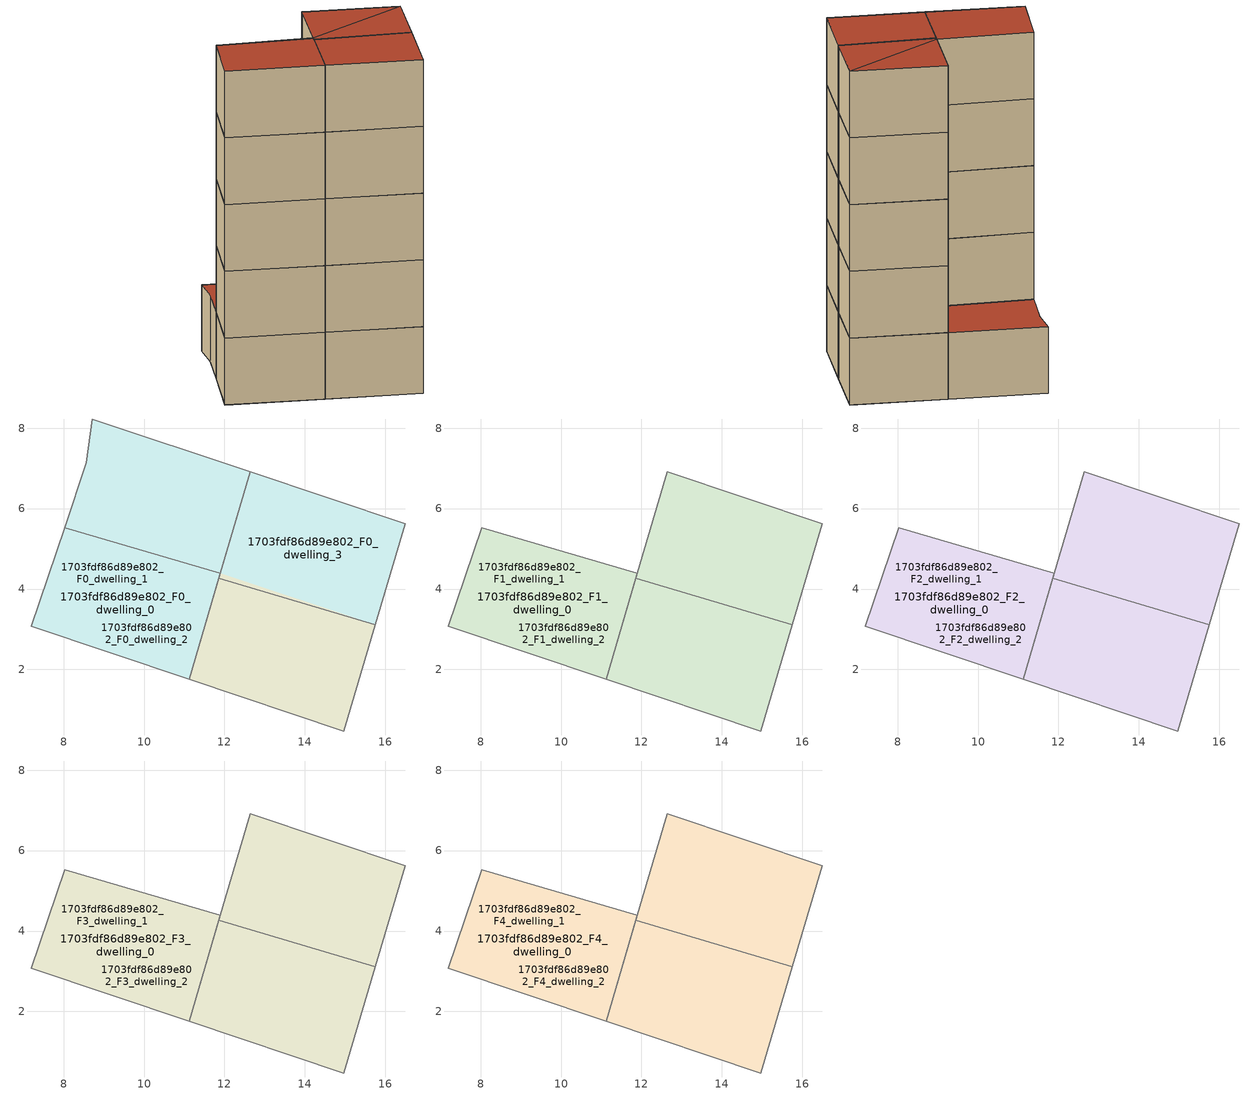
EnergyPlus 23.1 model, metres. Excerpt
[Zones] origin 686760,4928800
1703fdf86d89e802_F0_dwelling_0
 floor ground (EU_floor_Construction): 11.12,1.76 11.9,4.39 8.02,5.53 7.2,3.07 z0; 14.97,0.47 15.75,3.12 11.86,4.26 11.12,1.76 z0
 wall adiabatic (EU_wall_Construction): 15.75,3.12 14.97,0.47 11.12,1.76 11.86,4.26 z0:3
 wall to 1703fdf86d89e802_F0_dwelling_1 (EU_wall_Construction): 11.86,4.26 15.75,3.12 z0:3
1703fdf86d89e802_F0_dwelling_1
 floor ground (EU_floor_Construction): 11.12,1.76 11.9,4.39 8.02,5.53 7.2,3.07 z0; 15.75,3.12 11.9,4.39 11.86,4.26 z0; 15.75,3.12 16.49,5.62 12.64,6.91 11.9,4.39 z0; 11.9,4.39 12.64,6.91 8.71,8.23 8.56,7.14 8.02,5.53 z0
 wall adiabatic (EU_wall_Construction): 11.86,4.26 12.64,6.91 16.49,5.62 15.75,3.12 z0:3
 roof outside (EU_floor_Construction): 16.49,5.62 15.75,3.12 11.86,4.26 11.9,4.39 z3; 12.64,6.91 11.9,4.39 8.02,5.53 8.56,7.14 8.71,8.23 z3; 16.49,5.62 11.9,4.39 12.64,6.91 z3
1703fdf86d89e802_F0_dwelling_2
 floor ground (EU_floor_Construction): 11.12,1.76 11.9,4.39 8.02,5.53 7.2,3.07 z0; 14.97,0.47 15.75,3.12 11.86,4.26 11.12,1.76 z0; 15.75,3.12 11.9,4.39 11.86,4.26 z0; 15.75,3.12 16.49,5.62 12.64,6.91 11.9,4.39 z0
 wall adiabatic (EU_wall_Construction): 11.9,4.39 11.12,1.76 7.2,3.07 8.02,5.53 z0:3
 wall to 1703fdf86d89e802_F0_dwelling_3 (EU_wall_Construction): 8.02,5.53 11.9,4.39 z0:3
 roof outside (EU_floor_Construction): 15.75,3.12 14.97,0.47 11.12,1.76 11.86,4.26 z3; 16.49,5.62 11.9,4.39 11.86,4.26 12.64,6.91 z3; 15.75,3.12 11.86,4.26 11.9,4.39 z3
1703fdf86d89e802_F0_dwelling_3
 floor ground (EU_floor_Construction): 11.9,4.39 12.64,6.91 8.71,8.23 8.56,7.14 8.02,5.53 z0; 15.75,3.12 16.49,5.62 12.64,6.91 11.86,4.26 z0
 wall adiabatic (EU_wall_Construction): 8.02,5.53 8.56,7.14 8.71,8.23 12.64,6.91 11.9,4.39 z0:3
 roof outside (EU_roof_Construction): 16.49,5.62 15.75,3.12 11.86,4.26 11.9,4.39 12.64,6.91 z3; 12.64,6.91 11.9,4.39 8.02,5.53 8.56,7.14 8.71,8.23 z3
1703fdf86d89e802_F1_dwelling_0
 floor outside (EU_floor_Construction): 14.97,0.47 15.75,3.12 11.86,4.26 11.12,1.76 z3
 floor to 1703fdf86d89e802_F0_dwelling_0 (EU_floor_Construction): 11.12,1.76 11.9,4.39 8.02,5.53 7.2,3.07 z3
 wall adiabatic (EU_wall_Construction): 15.75,3.12 14.97,0.47 11.12,1.76 11.86,4.26 z3:6
 wall to 1703fdf86d89e802_F1_dwelling_1 (EU_wall_Construction): 11.86,4.26 15.75,3.12 z3:6
1703fdf86d89e802_F1_dwelling_1
 floor outside (EU_floor_Construction): 15.75,3.12 16.49,5.62 12.64,6.91 11.9,4.39 z3; 15.75,3.12 11.9,4.39 11.86,4.26 z3
 floor to 1703fdf86d89e802_F0_dwelling_1 (EU_floor_Construction): 11.12,1.76 11.9,4.39 8.02,5.53 7.2,3.07 z3
 wall adiabatic (EU_wall_Construction): 11.86,4.26 12.64,6.91 16.49,5.62 15.75,3.12 z3:6
 roof outside (EU_floor_Construction): 16.49,5.62 15.75,3.12 11.86,4.26 11.9,4.39 z6
1703fdf86d89e802_F1_dwelling_2
 floor outside (EU_floor_Construction): 11.12,1.76 11.9,4.39 8.02,5.53 7.2,3.07 z3; 15.75,3.12 11.9,4.39 11.86,4.26 z3; 16.49,5.62 12.64,6.91 11.9,4.39 z3
 floor to 1703fdf86d89e802_F0_dwelling_0 (EU_floor_Construction): 14.97,0.47 15.75,3.12 11.86,4.26 11.12,1.76 z3
 floor to 1703fdf86d89e802_F0_dwelling_2 (EU_floor_Construction): 15.75,3.12 16.49,5.62 11.9,4.39 z3
 wall adiabatic (EU_wall_Construction): 7.2,3.07 8.02,5.53 11.9,4.39 11.12,1.76 7.2,3.07 z3:6
 roof outside (EU_floor_Construction): 15.75,3.12 14.97,0.47 11.12,1.76 11.86,4.26 z6; 16.49,5.62 11.9,4.39 11.86,4.26 12.64,6.91 z6; 15.75,3.12 11.86,4.26 11.9,4.39 z6
1703fdf86d89e802_F2_dwelling_0
 floor outside (EU_floor_Construction): 14.97,0.47 15.75,3.12 11.86,4.26 11.12,1.76 z6
 floor to 1703fdf86d89e802_F1_dwelling_0 (EU_floor_Construction): 11.12,1.76 11.9,4.39 8.02,5.53 7.2,3.07 z6
 wall adiabatic (EU_wall_Construction): 15.75,3.12 14.97,0.47 11.12,1.76 11.86,4.26 z6:9
 wall to 1703fdf86d89e802_F2_dwelling_1 (EU_wall_Construction): 11.86,4.26 15.75,3.12 z6:9
1703fdf86d89e802_F2_dwelling_1
 floor outside (EU_floor_Construction): 15.75,3.12 16.49,5.62 12.64,6.91 11.9,4.39 z6; 15.75,3.12 11.9,4.39 11.86,4.26 z6
 floor to 1703fdf86d89e802_F1_dwelling_1 (EU_floor_Construction): 11.12,1.76 11.9,4.39 8.02,5.53 7.2,3.07 z6
 wall adiabatic (EU_wall_Construction): 11.86,4.26 12.64,6.91 16.49,5.62 15.75,3.12 z6:9
 roof outside (EU_floor_Construction): 16.49,5.62 15.75,3.12 11.86,4.26 11.9,4.39 z9
1703fdf86d89e802_F2_dwelling_2
 floor outside (EU_floor_Construction): 11.12,1.76 11.9,4.39 8.02,5.53 7.2,3.07 z6; 15.75,3.12 11.9,4.39 11.86,4.26 z6
 floor to 1703fdf86d89e802_F1_dwelling_0 (EU_floor_Construction): 14.97,0.47 15.75,3.12 11.86,4.26 11.12,1.76 z6
 floor to 1703fdf86d89e802_F1_dwelling_1 (EU_floor_Construction): 16.49,5.62 12.64,6.91 11.9,4.39 z6
 floor to 1703fdf86d89e802_F1_dwelling_2 (EU_floor_Construction): 15.75,3.12 16.49,5.62 11.9,4.39 z6
 wall adiabatic (EU_wall_Construction): 7.2,3.07 8.02,5.53 11.9,4.39 11.12,1.76 7.2,3.07 z6:9
 roof outside (EU_floor_Construction): 15.75,3.12 14.97,0.47 11.12,1.76 11.86,4.26 z9; 16.49,5.62 11.9,4.39 11.86,4.26 12.64,6.91 z9; 15.75,3.12 11.86,4.26 11.9,4.39 z9
1703fdf86d89e802_F3_dwelling_0
 floor outside (EU_floor_Construction): 14.97,0.47 15.75,3.12 11.86,4.26 11.12,1.76 z9
 floor to 1703fdf86d89e802_F2_dwelling_0 (EU_floor_Construction): 11.12,1.76 11.9,4.39 8.02,5.53 7.2,3.07 z9
 wall adiabatic (EU_wall_Construction): 15.75,3.12 14.97,0.47 11.12,1.76 11.86,4.26 z9:12
 wall to 1703fdf86d89e802_F3_dwelling_1 (EU_wall_Construction): 11.86,4.26 15.75,3.12 z9:12
1703fdf86d89e802_F3_dwelling_1
 floor outside (EU_floor_Construction): 15.75,3.12 16.49,5.62 12.64,6.91 11.9,4.39 z9; 15.75,3.12 11.9,4.39 11.86,4.26 z9
 floor to 1703fdf86d89e802_F2_dwelling_1 (EU_floor_Construction): 11.12,1.76 11.9,4.39 8.02,5.53 7.2,3.07 z9
 wall adiabatic (EU_wall_Construction): 11.86,4.26 12.64,6.91 16.49,5.62 15.75,3.12 z9:12
 roof outside (EU_floor_Construction): 16.49,5.62 15.75,3.12 11.86,4.26 11.9,4.39 z12
1703fdf86d89e802_F3_dwelling_2
 floor outside (EU_floor_Construction): 11.12,1.76 11.9,4.39 8.02,5.53 7.2,3.07 z9; 15.75,3.12 11.9,4.39 11.86,4.26 z9
 floor to 1703fdf86d89e802_F2_dwelling_0 (EU_floor_Construction): 14.97,0.47 15.75,3.12 11.86,4.26 11.12,1.76 z9
 floor to 1703fdf86d89e802_F2_dwelling_1 (EU_floor_Construction): 16.49,5.62 12.64,6.91 11.9,4.39 z9
 floor to 1703fdf86d89e802_F2_dwelling_2 (EU_floor_Construction): 15.75,3.12 16.49,5.62 11.9,4.39 z9
 wall adiabatic (EU_wall_Construction): 7.2,3.07 8.02,5.53 11.9,4.39 11.12,1.76 7.2,3.07 z9:12
 roof outside (EU_floor_Construction): 15.75,3.12 14.97,0.47 11.12,1.76 11.86,4.26 z12; 16.49,5.62 11.9,4.39 11.86,4.26 12.64,6.91 z12; 15.75,3.12 11.86,4.26 11.9,4.39 z12
1703fdf86d89e802_F4_dwelling_0
 floor outside (EU_floor_Construction): 14.97,0.47 15.75,3.12 11.86,4.26 11.12,1.76 z12
 floor to 1703fdf86d89e802_F3_dwelling_0 (EU_floor_Construction): 11.12,1.76 11.9,4.39 8.02,5.53 7.2,3.07 z12
 wall adiabatic (EU_wall_Construction): 15.75,3.12 14.97,0.47 11.12,1.76 11.86,4.26 z12:15
 wall to 1703fdf86d89e802_F4_dwelling_1 (EU_wall_Construction): 11.86,4.26 15.75,3.12 z12:15
 roof outside (EU_roof_Construction): 11.9,4.39 11.12,1.76 7.2,3.07 8.02,5.53 z15; 15.75,3.12 14.97,0.47 11.12,1.76 11.86,4.26 z15
1703fdf86d89e802_F4_dwelling_1
 floor outside (EU_floor_Construction): 15.75,3.12 16.49,5.62 12.64,6.91 11.9,4.39 z12; 15.75,3.12 11.9,4.39 11.86,4.26 z12
 floor to 1703fdf86d89e802_F3_dwelling_1 (EU_floor_Construction): 11.12,1.76 11.9,4.39 8.02,5.53 7.2,3.07 z12
 wall adiabatic (EU_wall_Construction): 11.86,4.26 12.64,6.91 16.49,5.62 15.75,3.12 z12:15
 roof outside (EU_roof_Construction): 11.9,4.39 11.12,1.76 7.2,3.07 8.02,5.53 z15; 16.49,5.62 11.9,4.39 12.64,6.91 z15; 16.49,5.62 15.75,3.12 11.86,4.26 11.9,4.39 z15
1703fdf86d89e802_F4_dwelling_2
 floor outside (EU_floor_Construction): 11.12,1.76 11.9,4.39 8.02,5.53 7.2,3.07 z12; 15.75,3.12 11.9,4.39 11.86,4.26 z12
 floor to 1703fdf86d89e802_F3_dwelling_0 (EU_floor_Construction): 14.97,0.47 15.75,3.12 11.86,4.26 11.12,1.76 z12
 floor to 1703fdf86d89e802_F3_dwelling_1 (EU_floor_Construction): 16.49,5.62 12.64,6.91 11.9,4.39 z12
 floor to 1703fdf86d89e802_F3_dwelling_2 (EU_floor_Construction): 15.75,3.12 16.49,5.62 11.9,4.39 z12
 wall adiabatic (EU_wall_Construction): 7.2,3.07 8.02,5.53 11.9,4.39 11.12,1.76 7.2,3.07 z12:15
 roof outside (EU_roof_Construction): 11.9,4.39 11.12,1.76 7.2,3.07 8.02,5.53 z15; 15.75,3.12 14.97,0.47 11.12,1.76 11.86,4.26 z15; 16.49,5.62 11.9,4.39 11.86,4.26 12.64,6.91 z15; 16.49,5.62 15.75,3.12 11.86,4.26 11.9,4.39 z15
[Building]
EU S2 Campaign: North Axis=0; Terrain=City; Solar Distribution=FullExterior
[Site:Location]
Bologna: Latitude=44.5; Longitude=11.25; Time Zone=1; Elevation=37
[SizingPeriod:WeatherFileDays]
AnnualSizingPeriod: Begin Month=1; Begin Day of Month=1; End Month=12; End Day of Month=31; Day of Week for Start Day=Monday; Use Weather File Daylight Saving Period=No; Use Weather File Rain and Snow Indicators=No
[MATERIAL]
EU_InternalMass_Material: Roughness=MediumRough; Thickness=0.1; Conductivity=1; Density=1800; Specific Heat=900; Thermal Absorptance=0.9; Solar Absorptance=0.7; Visible Absorptance=0.7
[MATERIAL:NOMASS] Roughness=MediumRough; Thermal Absorptance=0.9; Solar Absorptance=0.7; Visible Absorptance=0.7
Name | Thermal Resistance
EU_wall_NoMass | 0.905828
EU_roof_NoMass | 0.37593
EU_floor_NoMass | 0.67114
[CONSTRUCTION]
EU_wall_Construction: EU_wall_NoMass
EU_roof_Construction: EU_roof_NoMass
EU_floor_Construction: EU_floor_NoMass
EU_InternalMass_Construction: EU_InternalMass_Material
[ZONE] Type=1; Multiplier=1; Ceiling Height=autocalculate; Floor Area=autocalculate; Part of Total Floor Area=Yes
Name | Volume
1703fdf86d89e802_F0_dwelling_0; 1703fdf86d89e802_F1_dwelling_0; 1703fdf86d89e802_F2_dwelling_0; 1703fdf86d89e802_F3_dwelling_0; 1703fdf86d89e802_F4_dwelling_0 | 65.3738
1703fdf86d89e802_F0_dwelling_1 | 98.0552
1703fdf86d89e802_F1_dwelling_1 | 65.3745
1703fdf86d89e802_F2_dwelling_1; 1703fdf86d89e802_F3_dwelling_1; 1703fdf86d89e802_F4_dwelling_1 | 65.3767
1703fdf86d89e802_F0_dwelling_2 | 98.0596
1703fdf86d89e802_F1_dwelling_2 | 98.0588
1703fdf86d89e802_F2_dwelling_2; 1703fdf86d89e802_F3_dwelling_2; 1703fdf86d89e802_F4_dwelling_2 | 98.0581
1703fdf86d89e802_F0_dwelling_3 | 65.3694
[INTERNALMASS] Construction=EU_InternalMass_Construction
Name | Zone or ZoneList | Surface Area
1703fdf86d89e802_F0_dwelling_0_EU_InternalMass | 1703fdf86d89e802_F0_dwelling_0 | 10.8944
1703fdf86d89e802_F0_dwelling_1_EU_InternalMass | 1703fdf86d89e802_F0_dwelling_1 | 10.8969
1703fdf86d89e802_F0_dwelling_2_EU_InternalMass | 1703fdf86d89e802_F0_dwelling_2 | 10.8961
1703fdf86d89e802_F0_dwelling_3_EU_InternalMass | 1703fdf86d89e802_F0_dwelling_3 | 10.8953
1703fdf86d89e802_F1_dwelling_0_EU_InternalMass | 1703fdf86d89e802_F1_dwelling_0 | 14.5281
1703fdf86d89e802_F1_dwelling_1_EU_InternalMass | 1703fdf86d89e802_F1_dwelling_1 | 14.5247
1703fdf86d89e802_F1_dwelling_2_EU_InternalMass | 1703fdf86d89e802_F1_dwelling_2 | 14.531
1703fdf86d89e802_F2_dwelling_0_EU_InternalMass | 1703fdf86d89e802_F2_dwelling_0 | 14.5281
1703fdf86d89e802_F2_dwelling_1_EU_InternalMass | 1703fdf86d89e802_F2_dwelling_1 | 14.5247
1703fdf86d89e802_F2_dwelling_2_EU_InternalMass | 1703fdf86d89e802_F2_dwelling_2 | 14.531
1703fdf86d89e802_F3_dwelling_0_EU_InternalMass | 1703fdf86d89e802_F3_dwelling_0 | 14.5281
1703fdf86d89e802_F3_dwelling_1_EU_InternalMass | 1703fdf86d89e802_F3_dwelling_1 | 14.5247
1703fdf86d89e802_F3_dwelling_2_EU_InternalMass | 1703fdf86d89e802_F3_dwelling_2 | 14.531
1703fdf86d89e802_F4_dwelling_0_EU_InternalMass | 1703fdf86d89e802_F4_dwelling_0 | 14.5281
1703fdf86d89e802_F4_dwelling_1_EU_InternalMass | 1703fdf86d89e802_F4_dwelling_1 | 14.5247
1703fdf86d89e802_F4_dwelling_2_EU_InternalMass | 1703fdf86d89e802_F4_dwelling_2 | 14.531
[OTHEREQUIPMENT] Fuel Type=Electricity; Design Level Calculation Method=Watts/Area; Power per Zone Floor Area=1; Fraction Latent=0; Fraction Radiant=0; Fraction Lost=0; Carbon Dioxide Generation Rate=0; EndUse Subcategory=EU_Step8_InternalGains
Name | Zone or ZoneList or Space or SpaceList | Schedule
EU_Step8_InternalGain_1703fdf86d89e802_F0_dwelling_0_f000 | 1703fdf86d89e802_F0_dwelling_0 | EU_Step8_GainSchedule_1703fdf86d89e802_F0_dwelling_0_f000
EU_Step8_InternalGain_1703fdf86d89e802_F0_dwelling_1_f000 | 1703fdf86d89e802_F0_dwelling_1 | EU_Step8_GainSchedule_1703fdf86d89e802_F0_dwelling_1_f000
EU_Step8_InternalGain_1703fdf86d89e802_F0_dwelling_2_f000 | 1703fdf86d89e802_F0_dwelling_2 | EU_Step8_GainSchedule_1703fdf86d89e802_F0_dwelling_2_f000
EU_Step8_InternalGain_1703fdf86d89e802_F0_dwelling_3_f000 | 1703fdf86d89e802_F0_dwelling_3 | EU_Step8_GainSchedule_1703fdf86d89e802_F0_dwelling_3_f000
EU_Step8_InternalGain_1703fdf86d89e802_F1_dwelling_0_f000 | 1703fdf86d89e802_F1_dwelling_0 | EU_Step8_GainSchedule_1703fdf86d89e802_F1_dwelling_0_f000
EU_Step8_InternalGain_1703fdf86d89e802_F1_dwelling_1_f000 | 1703fdf86d89e802_F1_dwelling_1 | EU_Step8_GainSchedule_1703fdf86d89e802_F1_dwelling_1_f000
EU_Step8_InternalGain_1703fdf86d89e802_F1_dwelling_2_f000 | 1703fdf86d89e802_F1_dwelling_2 | EU_Step8_GainSchedule_1703fdf86d89e802_F1_dwelling_2_f000
EU_Step8_InternalGain_1703fdf86d89e802_F2_dwelling_0_f000 | 1703fdf86d89e802_F2_dwelling_0 | EU_Step8_GainSchedule_1703fdf86d89e802_F2_dwelling_0_f000
EU_Step8_InternalGain_1703fdf86d89e802_F2_dwelling_1_f000 | 1703fdf86d89e802_F2_dwelling_1 | EU_Step8_GainSchedule_1703fdf86d89e802_F2_dwelling_1_f000
EU_Step8_InternalGain_1703fdf86d89e802_F2_dwelling_2_f000 | 1703fdf86d89e802_F2_dwelling_2 | EU_Step8_GainSchedule_1703fdf86d89e802_F2_dwelling_2_f000
EU_Step8_InternalGain_1703fdf86d89e802_F3_dwelling_0_f000 | 1703fdf86d89e802_F3_dwelling_0 | EU_Step8_GainSchedule_1703fdf86d89e802_F3_dwelling_0_f000
EU_Step8_InternalGain_1703fdf86d89e802_F3_dwelling_1_f000 | 1703fdf86d89e802_F3_dwelling_1 | EU_Step8_GainSchedule_1703fdf86d89e802_F3_dwelling_1_f000
EU_Step8_InternalGain_1703fdf86d89e802_F3_dwelling_2_f000 | 1703fdf86d89e802_F3_dwelling_2 | EU_Step8_GainSchedule_1703fdf86d89e802_F3_dwelling_2_f000
EU_Step8_InternalGain_1703fdf86d89e802_F4_dwelling_0_f000 | 1703fdf86d89e802_F4_dwelling_0 | EU_Step8_GainSchedule_1703fdf86d89e802_F4_dwelling_0_f000
EU_Step8_InternalGain_1703fdf86d89e802_F4_dwelling_1_f000 | 1703fdf86d89e802_F4_dwelling_1 | EU_Step8_GainSchedule_1703fdf86d89e802_F4_dwelling_1_f000
EU_Step8_InternalGain_1703fdf86d89e802_F4_dwelling_2_f000 | 1703fdf86d89e802_F4_dwelling_2 | EU_Step8_GainSchedule_1703fdf86d89e802_F4_dwelling_2_f000
[ZONEVENTILATION:DESIGNFLOWRATE] Schedule=EU_AlwaysOn; Design Flow Rate Calculation Method=AirChanges/Hour; Air Changes per Hour=0.73129; Ventilation Type=Natural; Fan Pressure Rise=0; Fan Total Efficiency=1; Constant Term Coefficient=1; Temperature Term Coefficient=0; Velocity Term Coefficient=0; Velocity Squared Term Coefficient=0; Minimum Indoor Temperature=-100; Maximum Indoor Temperature=100; Delta Temperature=-100; Minimum Outdoor Temperature=-100; Maximum Outdoor Temperature=100; Maximum Wind Speed=40
Name | Zone or ZoneList or Space or SpaceList
EU_ConstantAir_1703fdf86d89e802_F0_dwelling_0 | 1703fdf86d89e802_F0_dwelling_0
EU_ConstantAir_1703fdf86d89e802_F0_dwelling_1 | 1703fdf86d89e802_F0_dwelling_1
EU_ConstantAir_1703fdf86d89e802_F0_dwelling_2 | 1703fdf86d89e802_F0_dwelling_2
EU_ConstantAir_1703fdf86d89e802_F0_dwelling_3 | 1703fdf86d89e802_F0_dwelling_3
EU_ConstantAir_1703fdf86d89e802_F1_dwelling_0 | 1703fdf86d89e802_F1_dwelling_0
EU_ConstantAir_1703fdf86d89e802_F1_dwelling_1 | 1703fdf86d89e802_F1_dwelling_1
EU_ConstantAir_1703fdf86d89e802_F1_dwelling_2 | 1703fdf86d89e802_F1_dwelling_2
EU_ConstantAir_1703fdf86d89e802_F2_dwelling_0 | 1703fdf86d89e802_F2_dwelling_0
EU_ConstantAir_1703fdf86d89e802_F2_dwelling_1 | 1703fdf86d89e802_F2_dwelling_1
EU_ConstantAir_1703fdf86d89e802_F2_dwelling_2 | 1703fdf86d89e802_F2_dwelling_2
EU_ConstantAir_1703fdf86d89e802_F3_dwelling_0 | 1703fdf86d89e802_F3_dwelling_0
EU_ConstantAir_1703fdf86d89e802_F3_dwelling_1 | 1703fdf86d89e802_F3_dwelling_1
EU_ConstantAir_1703fdf86d89e802_F3_dwelling_2 | 1703fdf86d89e802_F3_dwelling_2
EU_ConstantAir_1703fdf86d89e802_F4_dwelling_0 | 1703fdf86d89e802_F4_dwelling_0
EU_ConstantAir_1703fdf86d89e802_F4_dwelling_1 | 1703fdf86d89e802_F4_dwelling_1
EU_ConstantAir_1703fdf86d89e802_F4_dwelling_2 | 1703fdf86d89e802_F4_dwelling_2
[HVACTEMPLATE:THERMOSTAT] Constant Heating Setpoint=20; Constant Cooling Setpoint=50
EU_HeatOnly_1703fdf86d89e802_F0_dwelling_0; EU_HeatOnly_1703fdf86d89e802_F0_dwelling_1; EU_HeatOnly_1703fdf86d89e802_F0_dwelling_2; EU_HeatOnly_1703fdf86d89e802_F0_dwelling_3; EU_HeatOnly_1703fdf86d89e802_F1_dwelling_0; EU_HeatOnly_1703fdf86d89e802_F1_dwelling_1; EU_HeatOnly_1703fdf86d89e802_F1_dwelling_2; EU_HeatOnly_1703fdf86d89e802_F2_dwelling_0; EU_HeatOnly_1703fdf86d89e802_F2_dwelling_1; EU_HeatOnly_1703fdf86d89e802_F2_dwelling_2; EU_HeatOnly_1703fdf86d89e802_F3_dwelling_0; EU_HeatOnly_1703fdf86d89e802_F3_dwelling_1; EU_HeatOnly_1703fdf86d89e802_F3_dwelling_2; EU_HeatOnly_1703fdf86d89e802_F4_dwelling_0; EU_HeatOnly_1703fdf86d89e802_F4_dwelling_1; EU_HeatOnly_1703fdf86d89e802_F4_dwelling_2
[HVACTEMPLATE:ZONE:IDEALLOADSAIRSYSTEM] System Availability Schedule=EU_AlwaysOn; Maximum Heating Supply Air Temperature=50; Minimum Cooling Supply Air Temperature=13; Maximum Heating Supply Air Humidity Ratio=0.0156; Minimum Cooling Supply Air Humidity Ratio=0.0077; Heating Limit=NoLimit; Cooling Limit=NoLimit; Heating Availability Schedule=EU_AlwaysOn; Cooling Availability Schedule=EU_CoolingOff; Dehumidification Control Type=ConstantSensibleHeatRatio; Cooling Sensible Heat Ratio=0.7; Dehumidification Setpoint=60; Humidification Control Type=None; Humidification Setpoint=30; Outdoor Air Method=None; Outdoor Air Flow Rate per Person=0.00944; Outdoor Air Flow Rate per Zone Floor Area=0; Outdoor Air Flow Rate per Zone=0; Demand Controlled Ventilation Type=None; Outdoor Air Economizer Type=NoEconomizer; Heat Recovery Type=None; Sensible Heat Recovery Effectiveness=0.7; Latent Heat Recovery Effectiveness=0.65
Name | Template Thermostat
1703fdf86d89e802_F0_dwelling_0 | EU_HeatOnly_1703fdf86d89e802_F0_dwelling_0
1703fdf86d89e802_F0_dwelling_1 | EU_HeatOnly_1703fdf86d89e802_F0_dwelling_1
1703fdf86d89e802_F0_dwelling_2 | EU_HeatOnly_1703fdf86d89e802_F0_dwelling_2
1703fdf86d89e802_F0_dwelling_3 | EU_HeatOnly_1703fdf86d89e802_F0_dwelling_3
1703fdf86d89e802_F1_dwelling_0 | EU_HeatOnly_1703fdf86d89e802_F1_dwelling_0
1703fdf86d89e802_F1_dwelling_1 | EU_HeatOnly_1703fdf86d89e802_F1_dwelling_1
1703fdf86d89e802_F1_dwelling_2 | EU_HeatOnly_1703fdf86d89e802_F1_dwelling_2
1703fdf86d89e802_F2_dwelling_0 | EU_HeatOnly_1703fdf86d89e802_F2_dwelling_0
1703fdf86d89e802_F2_dwelling_1 | EU_HeatOnly_1703fdf86d89e802_F2_dwelling_1
1703fdf86d89e802_F2_dwelling_2 | EU_HeatOnly_1703fdf86d89e802_F2_dwelling_2
1703fdf86d89e802_F3_dwelling_0 | EU_HeatOnly_1703fdf86d89e802_F3_dwelling_0
1703fdf86d89e802_F3_dwelling_1 | EU_HeatOnly_1703fdf86d89e802_F3_dwelling_1
1703fdf86d89e802_F3_dwelling_2 | EU_HeatOnly_1703fdf86d89e802_F3_dwelling_2
1703fdf86d89e802_F4_dwelling_0 | EU_HeatOnly_1703fdf86d89e802_F4_dwelling_0
1703fdf86d89e802_F4_dwelling_1 | EU_HeatOnly_1703fdf86d89e802_F4_dwelling_1
1703fdf86d89e802_F4_dwelling_2 | EU_HeatOnly_1703fdf86d89e802_F4_dwelling_2
[SIZING:ZONE] Zone Cooling Design Supply Air Temperature Input Method=SupplyAirTemperature; Zone Cooling Design Supply Air Temperature=13; Zone Heating Design Supply Air Temperature Input Method=SupplyAirTemperature; Zone Heating Design Supply Air Temperature=50; Zone Cooling Design Supply Air Humidity Ratio=0.008; Zone Heating Design Supply Air Humidity Ratio=0.008; Cooling Design Air Flow Method=DesignDay; Cooling Design Air Flow Rate=0; Cooling Minimum Air Flow per Zone Floor Area=0.000762; Cooling Minimum Air Flow=0; Cooling Minimum Air Flow Fraction=0.2; Heating Design Air Flow Method=DesignDay; Heating Design Air Flow Rate=0; Heating Maximum Air Flow per Zone Floor Area=0.002032; Heating Maximum Air Flow=0.141576; Heating Maximum Air Flow Fraction=0.3; Account for Dedicated Outdoor Air System=No; Dedicated Outdoor Air System Control Strategy=NeutralSupplyAir; Dedicated Outdoor Air Low Setpoint Temperature for Design=autosize; Dedicated Outdoor Air High Setpoint Temperature for Design=autosize; Zone Load Sizing Method=Sensible Load Only No Latent Load; Zone Latent Cooling Design Supply Air Humidity Ratio Input Method=HumidityRatioDifference; Zone Cooling Design Supply Air Humidity Ratio Difference=0.005; Zone Latent Heating Design Supply Air Humidity Ratio Input Method=HumidityRatioDifference; Zone Humidification Design Supply Air Humidity Ratio Difference=0.005
1703fdf86d89e802_F0_dwelling_0; 1703fdf86d89e802_F0_dwelling_1; 1703fdf86d89e802_F0_dwelling_2; 1703fdf86d89e802_F0_dwelling_3; 1703fdf86d89e802_F1_dwelling_0; 1703fdf86d89e802_F1_dwelling_1; 1703fdf86d89e802_F1_dwelling_2; 1703fdf86d89e802_F2_dwelling_0; 1703fdf86d89e802_F2_dwelling_1; 1703fdf86d89e802_F2_dwelling_2; 1703fdf86d89e802_F3_dwelling_0; 1703fdf86d89e802_F3_dwelling_1; 1703fdf86d89e802_F3_dwelling_2; 1703fdf86d89e802_F4_dwelling_0; 1703fdf86d89e802_F4_dwelling_1; 1703fdf86d89e802_F4_dwelling_2
[SCHEDULE:CONSTANT]
Name | Hourly Value
EU_AlwaysOn | 1
EU_CoolingOff | 0
[SCHEDULE:FILE] Column Number=1; Rows to Skip at Top=0; Number of Hours of Data=8760; Column Separator=Comma; Interpolate to Timestep=No; Minutes per Item=60; Adjust Schedule for Daylight Savings=Yes
Name | File
EU_Step8_GainSchedule_1703fdf86d89e802_F0_dwelling_0_f000 | ../../schedules/1703fdf86d89e802/1703fdf86d89e802_F0_dwelling_0_f000_gain.csv
EU_Step8_GainSchedule_1703fdf86d89e802_F0_dwelling_1_f000 | ../../schedules/1703fdf86d89e802/1703fdf86d89e802_F0_dwelling_1_f000_gain.csv
EU_Step8_GainSchedule_1703fdf86d89e802_F0_dwelling_2_f000 | ../../schedules/1703fdf86d89e802/1703fdf86d89e802_F0_dwelling_2_f000_gain.csv
EU_Step8_GainSchedule_1703fdf86d89e802_F0_dwelling_3_f000 | ../../schedules/1703fdf86d89e802/1703fdf86d89e802_F0_dwelling_3_f000_gain.csv
EU_Step8_GainSchedule_1703fdf86d89e802_F1_dwelling_0_f000 | ../../schedules/1703fdf86d89e802/1703fdf86d89e802_F1_dwelling_0_f000_gain.csv
EU_Step8_GainSchedule_1703fdf86d89e802_F1_dwelling_1_f000 | ../../schedules/1703fdf86d89e802/1703fdf86d89e802_F1_dwelling_1_f000_gain.csv
EU_Step8_GainSchedule_1703fdf86d89e802_F1_dwelling_2_f000 | ../../schedules/1703fdf86d89e802/1703fdf86d89e802_F1_dwelling_2_f000_gain.csv
EU_Step8_GainSchedule_1703fdf86d89e802_F2_dwelling_0_f000 | ../../schedules/1703fdf86d89e802/1703fdf86d89e802_F2_dwelling_0_f000_gain.csv
EU_Step8_GainSchedule_1703fdf86d89e802_F2_dwelling_1_f000 | ../../schedules/1703fdf86d89e802/1703fdf86d89e802_F2_dwelling_1_f000_gain.csv
EU_Step8_GainSchedule_1703fdf86d89e802_F2_dwelling_2_f000 | ../../schedules/1703fdf86d89e802/1703fdf86d89e802_F2_dwelling_2_f000_gain.csv
EU_Step8_GainSchedule_1703fdf86d89e802_F3_dwelling_0_f000 | ../../schedules/1703fdf86d89e802/1703fdf86d89e802_F3_dwelling_0_f000_gain.csv
EU_Step8_GainSchedule_1703fdf86d89e802_F3_dwelling_1_f000 | ../../schedules/1703fdf86d89e802/1703fdf86d89e802_F3_dwelling_1_f000_gain.csv
EU_Step8_GainSchedule_1703fdf86d89e802_F3_dwelling_2_f000 | ../../schedules/1703fdf86d89e802/1703fdf86d89e802_F3_dwelling_2_f000_gain.csv
EU_Step8_GainSchedule_1703fdf86d89e802_F4_dwelling_0_f000 | ../../schedules/1703fdf86d89e802/1703fdf86d89e802_F4_dwelling_0_f000_gain.csv
EU_Step8_GainSchedule_1703fdf86d89e802_F4_dwelling_1_f000 | ../../schedules/1703fdf86d89e802/1703fdf86d89e802_F4_dwelling_1_f000_gain.csv
EU_Step8_GainSchedule_1703fdf86d89e802_F4_dwelling_2_f000 | ../../schedules/1703fdf86d89e802/1703fdf86d89e802_F4_dwelling_2_f000_gain.csv
